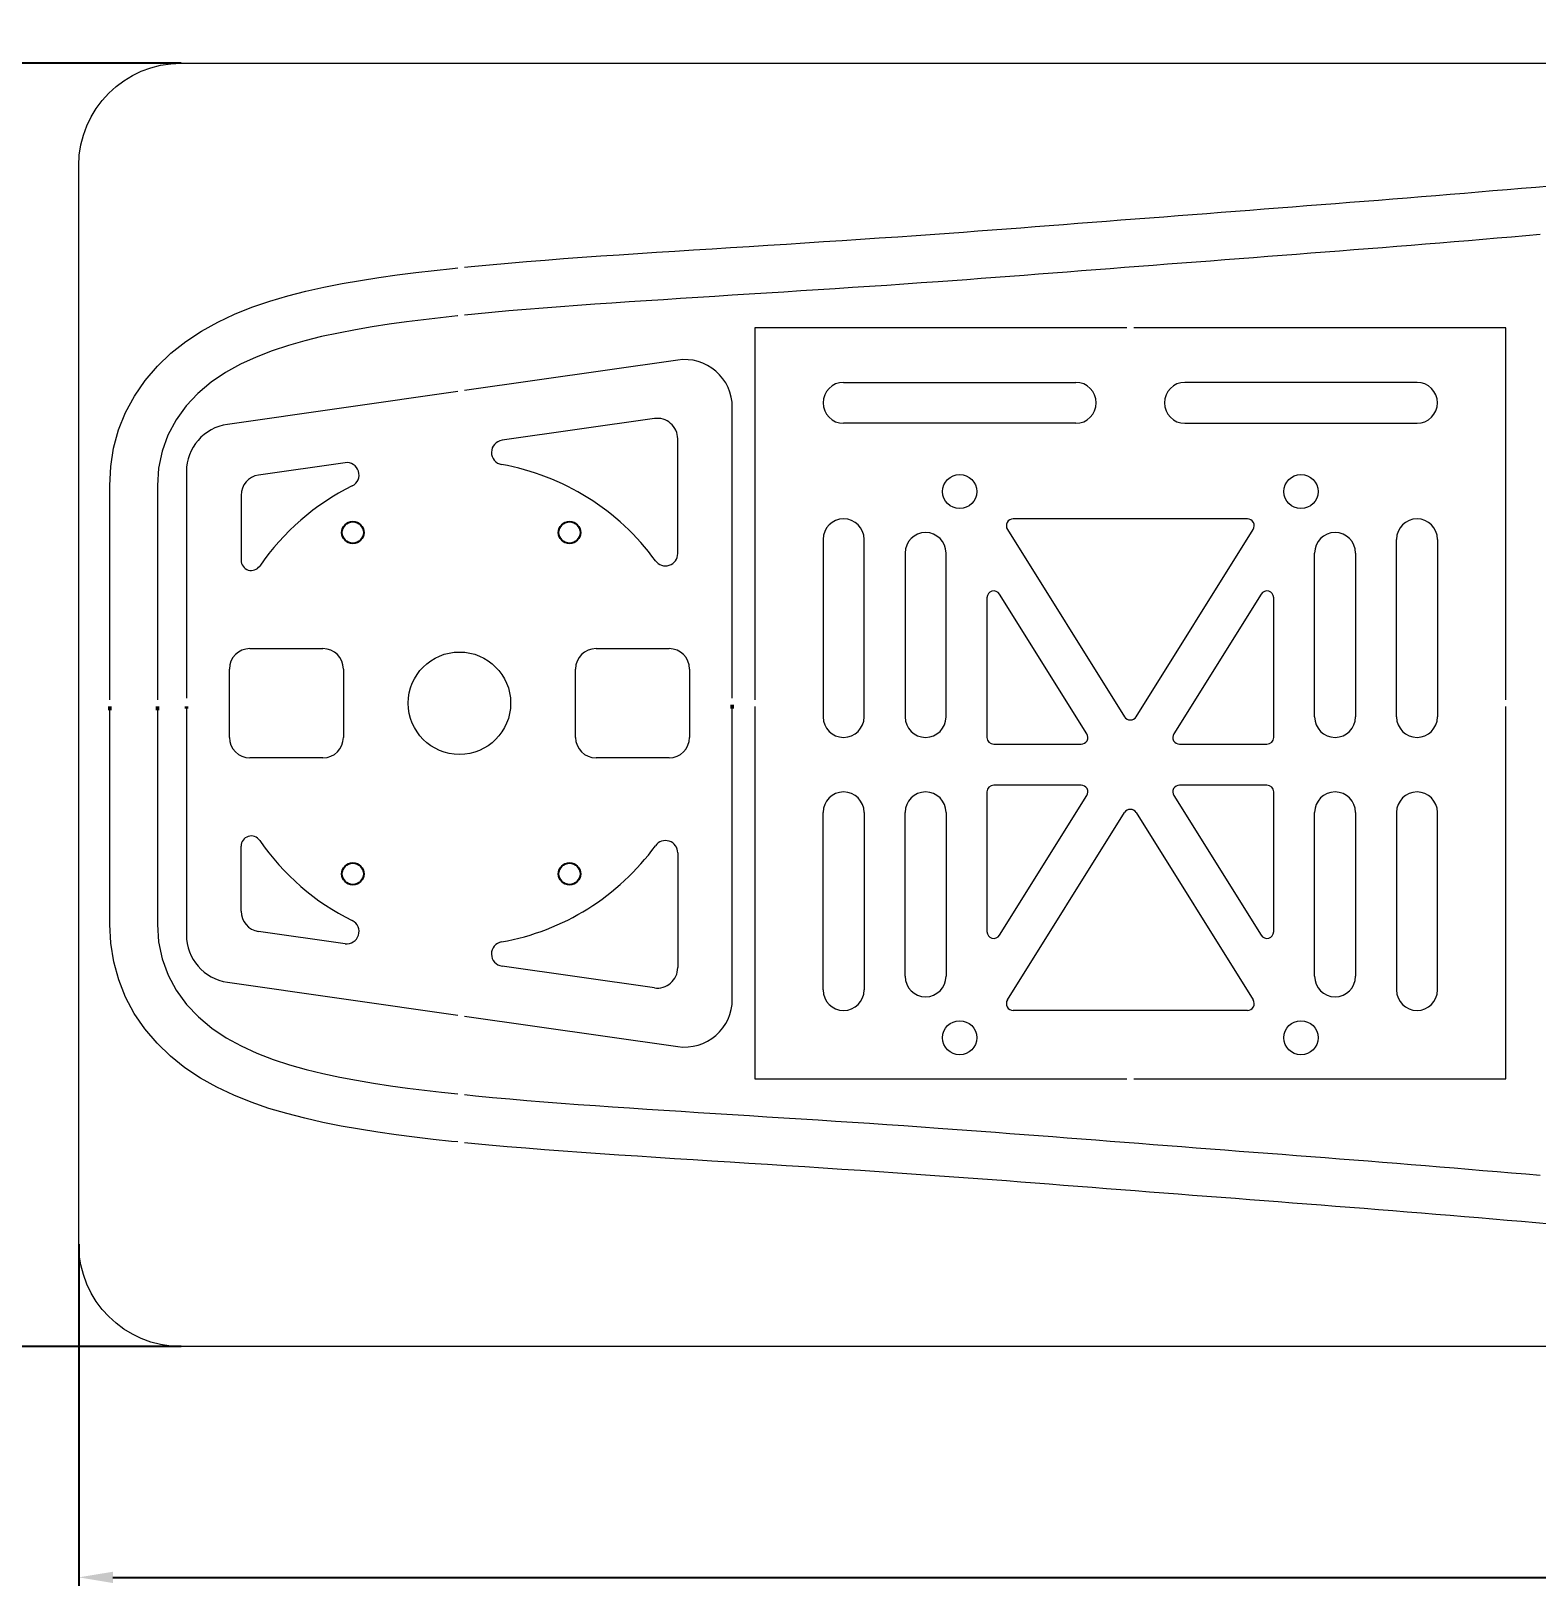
# Model space of a CAD drawing. Header units: millimetres. Extents: x 1774 to 2472, y 1292 to 1762.
# Drawn here: x 2015.5 to 2236.1, y 1327.2 to 1554.9 of the extents above; entities that cross this region are included whole.
import ezdxf

# ---------------------------------------------------------------- set-up
doc = ezdxf.new("R2010")
doc.units = ezdxf.units.MM
doc.layers.add('13', color=7, linetype='Continuous', true_color=0xffffff)
doc.layers.add('2', color=7, linetype='Continuous', true_color=0xffffff)
doc.layers.add('1粗实线', color=255, linetype='Continuous', lineweight=50)
doc.layers.add('6标注层', color=3, linetype='Continuous', lineweight=25)
doc.styles.get("Standard").update_dxf_attribs({"font": 'txt', "bigfont": 'gbcbig.shx'})
doc.dimstyles.new('ISO-25', dxfattribs={"dimtxt": 2.5, "dimasz": 2.5, "dimexe": 1.25, "dimexo": 0, "dimtad": 1, "dimtoh": 1, "dimdsep": 46, "dimtxsty": 'Standard', "dimcen": 2.5, "dimadec": 0, "dimazin": 0, "dimtfac": 1, "dimtmove": 0, "dimatfit": 3, "dimfxl": 1, "dimarcsym": 0})

# ---------------------------------------------------------------- blocks, each defined once
blk = doc.blocks.new('*D7')
at = {"layer": '6标注层', "color": 0, "lineweight": -2}
for p, q in [((2037.5, 1550.21), (1994.55, 1550.21)), ((1995.8, 1545.21), (1995.8, 1367.21)), ((2037.5, 1362.21), (1994.55, 1362.21))]:
    blk.add_line(p, q, dxfattribs=at)
at = {"layer": '6标注层', "color": 0}
for points in [[(1994.97, 1545.21), (1996.63, 1545.21), (1995.8, 1550.21)], [(1994.97, 1367.21), (1996.63, 1367.21), (1995.8, 1362.21)]]:
    blk.add_solid(points, dxfattribs=at)
at = {"layer": 'Defpoints', "color": 0}
for p in [(2037.5, 1550.21), (1995.8, 1362.21), (2037.5, 1362.21)]:
    blk.add_point(p, dxfattribs=at)
at = {"layer": '6标注层', "color": 0, "insert": (1992.68, 1456.21), "char_height": 5, "attachment_point": 5, "rotation": 90}
blk.add_mtext('188', dxfattribs=at)
blk = doc.blocks.new('*D8')
at = {"layer": '6标注层', "color": 0, "lineweight": -2}
for p, q in [((2168.04, 1728.45), (2168.04, 1756.65)), ((2463.04, 1735.76), (2463.04, 1756.65)), ((2173.04, 1755.4), (2458.04, 1755.4)), ((2022.5, 1377.21), (2022.5, 1327.16)), ((2472.5, 1377.21), (2472.5, 1327.16)), ((2027.5, 1328.41), (2467.5, 1328.41))]:
    blk.add_line(p, q, dxfattribs=at)
at = {"layer": '6标注层', "color": 0}
for points in [[(2173.04, 1756.23), (2173.04, 1754.56), (2168.04, 1755.4)], [(2458.04, 1756.23), (2458.04, 1754.56), (2463.04, 1755.4)], [(2027.5, 1329.24), (2027.5, 1327.58), (2022.5, 1328.41)], [(2467.5, 1329.24), (2467.5, 1327.58), (2472.5, 1328.41)]]:
    blk.add_solid(points, dxfattribs=at)
at = {"layer": 'Defpoints', "color": 0}
for p in [(2463.04, 1755.4), (2463.04, 1735.76), (2168.04, 1728.45), (2022.5, 1377.21), (2472.5, 1377.21), (2472.5, 1328.41)]:
    blk.add_point(p, dxfattribs=at)
at = {"layer": '6标注层', "color": 0, "char_height": 5, "attachment_point": 5}
for s, insert in [('295', (2315.54, 1758.52)), ('450', (2247.5, 1331.54))]:
    blk.add_mtext(s, dxfattribs=dict(at, insert=insert))

msp = doc.modelspace()

# ---------------------------------------------------------------- linework, layer by layer
for centre in [(2062.649, 1481.459), (2094.395, 1481.459), (2062.649, 1431.459), (2094.395, 1431.459)]:
    msp.add_circle(centre, 1.6)
at = {"layer": '13', "lineweight": 18}
for p, q in [((2047.557, 1464.459), (2058.261, 1464.459)), ((2098.276, 1464.459), (2108.98, 1464.459)), ((2044.557, 1451.459), (2044.557, 1461.459)), ((2061.261, 1461.459), (2061.261, 1451.459)), ((2095.276, 1451.459), (2095.276, 1461.459)), ((2111.98, 1461.459), (2111.98, 1451.459)), ((2058.261, 1448.459), (2047.557, 1448.459)), ((2108.98, 1448.459), (2098.276, 1448.459))]:
    msp.add_line(p, q, dxfattribs=at)
for centre, start, end in [((2047.557, 1461.459), 90, 180), ((2058.261, 1461.459), 0, 90), ((2098.276, 1461.459), 90, 180), ((2108.98, 1461.459), 0, 90), ((2047.557, 1451.459), 180, 270), ((2058.261, 1451.459), 270, 0), ((2098.276, 1451.459), 180, 270), ((2108.98, 1451.459), 270, 0)]:
    msp.add_arc(centre, 3, start, end, dxfattribs=at)
at = {"layer": '1粗实线', "lineweight": 18}
for p, q in [((2217.101, 1530.498), (2219.197, 1530.668)), ((2219.197, 1530.668), (2221.293, 1530.839)), ((2221.293, 1530.839), (2223.389, 1531.012)), ((2223.389, 1531.012), (2225.485, 1531.187)), ((2225.485, 1531.187), (2227.58, 1531.363)), ((2227.58, 1531.363), (2229.676, 1531.541)), ((2229.676, 1531.541), (2231.771, 1531.719)), ((2231.771, 1531.719), (2233.866, 1531.897)), ((2233.866, 1531.897), (2235.962, 1532.074)), ((2235.962, 1532.074), (2238.057, 1532.252)), ((2187.748, 1528.214), (2189.845, 1528.375)), ((2189.845, 1528.375), (2191.942, 1528.536)), ((2191.942, 1528.536), (2194.039, 1528.697)), ((2194.039, 1528.697), (2196.136, 1528.858)), ((2196.136, 1528.858), (2198.232, 1529.02)), ((2198.232, 1529.02), (2200.329, 1529.181)), ((2200.329, 1529.181), (2202.426, 1529.343)), ((2202.426, 1529.343), (2204.523, 1529.505)), ((2204.523, 1529.505), (2206.619, 1529.668)), ((2206.619, 1529.668), (2208.716, 1529.832)), ((2208.716, 1529.832), (2210.812, 1529.996)), ((2210.812, 1529.996), (2212.909, 1530.162)), ((2212.909, 1530.162), (2215.005, 1530.329)), ((2215.005, 1530.329), (2217.101, 1530.498)), ((2156.297, 1525.793), (2158.394, 1525.951)), ((2158.394, 1525.951), (2160.491, 1526.111)), ((2160.491, 1526.111), (2162.588, 1526.272)), ((2162.588, 1526.272), (2164.684, 1526.433)), ((2164.684, 1526.433), (2166.781, 1526.595)), ((2166.781, 1526.595), (2168.878, 1526.757)), ((2168.878, 1526.757), (2170.975, 1526.92)), ((2170.975, 1526.92), (2173.071, 1527.082)), ((2173.071, 1527.082), (2175.168, 1527.244)), ((2175.168, 1527.244), (2177.265, 1527.406)), ((2177.265, 1527.406), (2179.361, 1527.568)), ((2179.361, 1527.568), (2181.458, 1527.73)), ((2181.458, 1527.73), (2183.555, 1527.891)), ((2183.555, 1527.891), (2185.652, 1528.052)), ((2185.652, 1528.052), (2187.748, 1528.214)), ((2123.437, 1523.555), (2126.157, 1523.727)), ((2126.157, 1523.727), (2128.876, 1523.9)), ((2128.876, 1523.9), (2131.595, 1524.075)), ((2131.595, 1524.075), (2134.315, 1524.251)), ((2134.315, 1524.251), (2137.034, 1524.43)), ((2137.034, 1524.43), (2139.752, 1524.612)), ((2139.752, 1524.612), (2142.471, 1524.797)), ((2142.471, 1524.797), (2145.189, 1524.985)), ((2145.189, 1524.985), (2147.908, 1525.176)), ((2147.908, 1525.176), (2150.005, 1525.327)), ((2150.005, 1525.327), (2152.103, 1525.48)), ((2152.103, 1525.48), (2154.2, 1525.635)), ((2154.2, 1525.635), (2156.297, 1525.793)), ((2219.804, 1523.694), (2217.704, 1523.524)), ((2221.903, 1523.866), (2219.804, 1523.694)), ((2224.002, 1524.039), (2221.903, 1523.866)), ((2226.101, 1524.214), (2224.002, 1524.039)), ((2228.2, 1524.391), (2226.101, 1524.214)), ((2230.298, 1524.569), (2228.2, 1524.391)), ((2232.397, 1524.747), (2230.298, 1524.569)), ((2234.496, 1524.925), (2232.397, 1524.747)), ((2236.594, 1525.103), (2234.496, 1524.925)), ((2090.813, 1521.376), (2093.529, 1521.583)), ((2093.529, 1521.583), (2096.246, 1521.781)), ((2096.246, 1521.781), (2098.964, 1521.974)), ((2098.964, 1521.974), (2101.682, 1522.161)), ((2101.682, 1522.161), (2104.401, 1522.343)), ((2104.401, 1522.343), (2107.12, 1522.521)), ((2107.12, 1522.521), (2109.84, 1522.696)), ((2109.84, 1522.696), (2112.559, 1522.869)), ((2112.559, 1522.869), (2115.279, 1523.041)), ((2115.279, 1523.041), (2117.998, 1523.213)), ((2117.998, 1523.213), (2120.718, 1523.384)), ((2120.718, 1523.384), (2123.437, 1523.555)), ((2190.407, 1521.397), (2188.307, 1521.236)), ((2192.507, 1521.559), (2190.407, 1521.397)), ((2194.607, 1521.72), (2192.507, 1521.559)), ((2196.707, 1521.881), (2194.607, 1521.72)), ((2198.807, 1522.043), (2196.707, 1521.881)), ((2200.907, 1522.205), (2198.807, 1522.043)), ((2203.007, 1522.367), (2200.907, 1522.205)), ((2205.106, 1522.529), (2203.007, 1522.367)), ((2207.206, 1522.693), (2205.106, 1522.529)), ((2209.306, 1522.856), (2207.206, 1522.693)), ((2211.406, 1523.021), (2209.306, 1522.856)), ((2213.505, 1523.187), (2211.406, 1523.021)), ((2215.605, 1523.355), (2213.505, 1523.187)), ((2217.704, 1523.524), (2215.605, 1523.355)), ((2066.463, 1518.819), (2069.156, 1519.201)), ((2069.156, 1519.201), (2071.853, 1519.549)), ((2071.853, 1519.549), (2074.554, 1519.868)), ((2074.554, 1519.868), (2077.258, 1520.162)), ((2077.258, 1520.162), (2078.019, 1520.239)), ((2079.019, 1520.34), (2079.965, 1520.436)), ((2079.965, 1520.436), (2082.674, 1520.692)), ((2082.674, 1520.692), (2085.386, 1520.932)), ((2085.386, 1520.932), (2088.099, 1521.159)), ((2088.099, 1521.159), (2090.813, 1521.376)), ((2161.007, 1519.13), (2158.907, 1518.97)), ((2163.107, 1519.291), (2161.007, 1519.13)), ((2165.207, 1519.453), (2163.107, 1519.291)), ((2167.307, 1519.615), (2165.207, 1519.453)), ((2169.407, 1519.777), (2167.307, 1519.615)), ((2171.507, 1519.94), (2169.407, 1519.777)), ((2173.607, 1520.103), (2171.507, 1519.94)), ((2175.707, 1520.265), (2173.607, 1520.103)), ((2177.807, 1520.427), (2175.707, 1520.265)), ((2179.907, 1520.589), (2177.807, 1520.427)), ((2182.007, 1520.751), (2179.907, 1520.589)), ((2184.107, 1520.913), (2182.007, 1520.751)), ((2186.207, 1521.074), (2184.107, 1520.913)), ((2188.307, 1521.236), (2186.207, 1521.074)), ((2055.759, 1516.804), (2058.423, 1517.401)), ((2058.423, 1517.401), (2061.096, 1517.927)), ((2061.096, 1517.927), (2063.776, 1518.397)), ((2063.776, 1518.397), (2066.463, 1518.819)), ((2128.281, 1516.848), (2125.766, 1516.688)), ((2130.797, 1517.009), (2128.281, 1516.848)), ((2133.313, 1517.171), (2130.797, 1517.009)), ((2135.829, 1517.336), (2133.313, 1517.171)), ((2138.344, 1517.502), (2135.829, 1517.336)), ((2140.86, 1517.671), (2138.344, 1517.502)), ((2143.375, 1517.842), (2140.86, 1517.671)), ((2145.89, 1518.017), (2143.375, 1517.842)), ((2148.405, 1518.194), (2145.89, 1518.017)), ((2150.506, 1518.345), (2148.405, 1518.194)), ((2152.606, 1518.498), (2150.506, 1518.345)), ((2154.707, 1518.654), (2152.606, 1518.498)), ((2156.807, 1518.811), (2154.707, 1518.654)), ((2158.907, 1518.97), (2156.807, 1518.811)), ((2047.87, 1514.455), (2050.468, 1515.346)), ((2050.468, 1515.346), (2053.106, 1516.125)), ((2053.106, 1516.125), (2055.759, 1516.804)), ((2095.578, 1514.715), (2093.064, 1514.529)), ((2098.092, 1514.896), (2095.578, 1514.715)), ((2100.607, 1515.071), (2098.092, 1514.896)), ((2103.122, 1515.242), (2100.607, 1515.071)), ((2105.638, 1515.409), (2103.122, 1515.242)), ((2108.153, 1515.573), (2105.638, 1515.409)), ((2110.669, 1515.735), (2108.153, 1515.573)), ((2113.185, 1515.895), (2110.669, 1515.735)), ((2115.701, 1516.054), (2113.185, 1515.895)), ((2118.217, 1516.212), (2115.701, 1516.054)), ((2120.733, 1516.371), (2118.217, 1516.212)), ((2123.249, 1516.529), (2120.733, 1516.371)), ((2125.766, 1516.688), (2123.249, 1516.529)), ((2042.858, 1512.275), (2045.33, 1513.438)), ((2045.33, 1513.438), (2047.87, 1514.455)), ((2070.49, 1512.317), (2067.994, 1511.969)), ((2072.989, 1512.636), (2070.49, 1512.317)), ((2075.491, 1512.929), (2072.989, 1512.636)), ((2077.997, 1513.201), (2075.491, 1512.929)), ((2078.019, 1513.203), (2077.997, 1513.201)), ((2080.504, 1513.455), (2079.019, 1513.305)), ((2083.014, 1513.693), (2080.504, 1513.455)), ((2085.525, 1513.918), (2083.014, 1513.693)), ((2088.038, 1514.131), (2085.525, 1513.918)), ((2090.55, 1514.334), (2088.038, 1514.131)), ((2093.064, 1514.529), (2090.55, 1514.334)), ((2038.16, 1509.425), (2040.463, 1510.945)), ((2040.463, 1510.945), (2042.858, 1512.275)), ((2058.075, 1510.158), (2055.633, 1509.556)), ((2060.539, 1510.689), (2058.075, 1510.158)), ((2063.018, 1511.162), (2060.539, 1510.689)), ((2065.503, 1511.587), (2063.018, 1511.162)), ((2067.994, 1511.969), (2065.503, 1511.587)), ((2036, 1507.716), (2038.16, 1509.425)), ((2050.827, 1508.082), (2048.475, 1507.17)), ((2053.215, 1508.87), (2050.827, 1508.082)), ((2055.633, 1509.556), (2053.215, 1508.87)), ((2032.22, 1503.722), (2034.015, 1505.82)), ((2034.015, 1505.82), (2036, 1507.716)), ((2046.178, 1506.11), (2043.976, 1504.889)), ((2048.475, 1507.17), (2046.178, 1506.11)), ((2110.254, 1506.733), (2079.018, 1502.271)), ((2030.662, 1501.454), (2032.22, 1503.722)), ((2041.89, 1503.479), (2039.948, 1501.852)), ((2043.976, 1504.889), (2041.89, 1503.479)), ((2029.367, 1499.042), (2030.662, 1501.454)), ((2039.948, 1501.852), (2038.223, 1500.021)), ((2078.019, 1502.128), (2044.278, 1497.308)), ((2028.34, 1496.482), (2029.367, 1499.042)), ((2038.223, 1500.021), (2036.743, 1497.98)), ((2118.244, 1457.199), (2118.244, 1499.803)), ((2027.607, 1493.828), (2028.34, 1496.482)), ((2036.743, 1497.98), (2035.558, 1495.747)), ((2035.558, 1495.747), (2034.708, 1493.389)), ((2027.176, 1491.125), (2027.607, 1493.828)), ((2034.708, 1493.389), (2034.198, 1490.908)), ((2027.042, 1488.372), (2027.176, 1491.125)), ((2034.198, 1490.908), (2034.042, 1488.372)), ((2038.268, 1490.378), (2038.268, 1457.199)), ((2027.042, 1456.962), (2027.042, 1488.372)), ((2027.042, 1464.269), (2027.042, 1488.372)), ((2034.042, 1488.372), (2034.042, 1456.962)), ((2027.042, 1424.053), (2027.042, 1455.462)), ((2034.042, 1455.462), (2034.042, 1424.052)), ((2038.268, 1455.699), (2038.268, 1422.52)), ((2118.244, 1413.095), (2118.244, 1455.699)), ((2027.176, 1421.3), (2027.042, 1424.053)), ((2034.042, 1424.052), (2034.198, 1421.515)), ((2027.611, 1418.58), (2027.176, 1421.3)), ((2034.198, 1421.515), (2034.708, 1419.036)), ((2034.708, 1419.036), (2035.576, 1416.637)), ((2028.343, 1415.935), (2027.611, 1418.58)), ((2035.576, 1416.637), (2036.768, 1414.406)), ((2029.353, 1413.412), (2028.343, 1415.935)), ((2036.768, 1414.406), (2038.269, 1412.348)), ((2044.278, 1415.591), (2078.019, 1410.771)), ((2030.636, 1411.012), (2029.353, 1413.412)), ((2038.269, 1412.348), (2040.02, 1410.505)), ((2032.191, 1408.74), (2030.636, 1411.012)), ((2040.02, 1410.505), (2041.976, 1408.881)), ((2079.018, 1410.628), (2110.254, 1406.166)), ((2033.962, 1406.66), (2032.191, 1408.74)), ((2041.976, 1408.881), (2044.093, 1407.465)), ((2035.922, 1404.776), (2033.962, 1406.66)), ((2044.093, 1407.465), (2046.309, 1406.249)), ((2046.309, 1406.249), (2048.606, 1405.2)), ((2038.058, 1403.074), (2035.922, 1404.776)), ((2040.348, 1401.55), (2038.058, 1403.074)), ((2048.606, 1405.2), (2050.97, 1404.292)), ((2050.97, 1404.292), (2053.386, 1403.503)), ((2053.386, 1403.503), (2055.821, 1402.819)), ((2042.738, 1400.211), (2040.348, 1401.55)), ((2055.821, 1402.819), (2058.269, 1402.222)), ((2058.269, 1402.222), (2060.729, 1401.697)), ((2060.729, 1401.697), (2063.197, 1401.23)), ((2063.197, 1401.23), (2065.673, 1400.811)), ((2065.673, 1400.811), (2068.154, 1400.432)), ((2045.21, 1399.039), (2042.738, 1400.211)), ((2047.755, 1398.012), (2045.21, 1399.039)), ((2068.154, 1400.432), (2070.641, 1400.088)), ((2070.641, 1400.088), (2073.132, 1399.771)), ((2073.132, 1399.771), (2075.627, 1399.48)), ((2075.627, 1399.48), (2078.019, 1399.221)), ((2079.019, 1399.12), (2080.626, 1398.958)), ((2080.626, 1398.958), (2083.129, 1398.721)), ((2083.129, 1398.721), (2085.635, 1398.497)), ((2085.635, 1398.497), (2088.142, 1398.285)), ((2050.351, 1397.116), (2047.755, 1398.012)), ((2052.97, 1396.337), (2050.351, 1397.116)), ((2055.608, 1395.656), (2052.97, 1396.337)), ((2088.142, 1398.285), (2090.65, 1398.083)), ((2090.65, 1398.083), (2093.159, 1397.889)), ((2093.159, 1397.889), (2095.669, 1397.703)), ((2095.669, 1397.703), (2098.179, 1397.523)), ((2098.179, 1397.523), (2100.69, 1397.348)), ((2100.69, 1397.348), (2103.201, 1397.177)), ((2103.201, 1397.177), (2105.712, 1397.011)), ((2105.712, 1397.011), (2108.223, 1396.847)), ((2108.223, 1396.847), (2110.735, 1396.685)), ((2110.735, 1396.685), (2113.246, 1396.526)), ((2113.246, 1396.526), (2115.758, 1396.367)), ((2115.758, 1396.367), (2118.27, 1396.209)), ((2118.27, 1396.209), (2120.782, 1396.051)), ((2058.263, 1395.057), (2055.608, 1395.656)), ((2060.931, 1394.528), (2058.263, 1395.057)), ((2063.611, 1394.055), (2060.931, 1394.528)), ((2066.3, 1393.63), (2063.611, 1394.055)), ((2120.782, 1396.051), (2123.293, 1395.893)), ((2123.293, 1395.893), (2125.805, 1395.734)), ((2125.805, 1395.734), (2128.316, 1395.575)), ((2128.316, 1395.575), (2130.828, 1395.414)), ((2130.828, 1395.414), (2133.339, 1395.252)), ((2133.339, 1395.252), (2135.851, 1395.088)), ((2135.851, 1395.088), (2138.362, 1394.921)), ((2138.362, 1394.921), (2140.873, 1394.753)), ((2140.873, 1394.753), (2143.384, 1394.582)), ((2143.384, 1394.582), (2145.894, 1394.408)), ((2145.894, 1394.408), (2148.405, 1394.231)), ((2148.405, 1394.231), (2150.506, 1394.08)), ((2150.506, 1394.08), (2152.606, 1393.926)), ((2152.606, 1393.926), (2154.707, 1393.771)), ((2068.997, 1393.245), (2066.3, 1393.63)), ((2071.701, 1392.895), (2068.997, 1393.245)), ((2074.41, 1392.573), (2071.701, 1392.895)), ((2077.124, 1392.276), (2074.41, 1392.573)), ((2078.019, 1392.186), (2077.124, 1392.276)), ((2082.558, 1391.744), (2079.019, 1392.079)), ((2079.84, 1392.001), (2079.819, 1392.003)), ((2085.276, 1391.502), (2082.558, 1391.744)), ((2154.707, 1393.771), (2156.807, 1393.613)), ((2156.807, 1393.613), (2158.907, 1393.455)), ((2158.907, 1393.455), (2161.007, 1393.295)), ((2161.007, 1393.295), (2163.107, 1393.134)), ((2163.107, 1393.134), (2165.207, 1392.972)), ((2165.207, 1392.972), (2167.307, 1392.81)), ((2167.307, 1392.81), (2169.407, 1392.647)), ((2169.407, 1392.647), (2171.507, 1392.485)), ((2171.507, 1392.485), (2173.607, 1392.322)), ((2173.607, 1392.322), (2175.707, 1392.159)), ((2175.707, 1392.159), (2177.807, 1391.997)), ((2177.807, 1391.997), (2179.907, 1391.835)), ((2179.907, 1391.835), (2182.007, 1391.673)), ((2182.007, 1391.673), (2184.107, 1391.512)), ((2087.996, 1391.274), (2085.276, 1391.502)), ((2090.716, 1391.056), (2087.996, 1391.274)), ((2093.438, 1390.849), (2090.716, 1391.056)), ((2096.16, 1390.649), (2093.438, 1390.849)), ((2098.882, 1390.457), (2096.16, 1390.649)), ((2101.605, 1390.269), (2098.882, 1390.457)), ((2104.328, 1390.087), (2101.605, 1390.269)), ((2107.052, 1389.908), (2104.328, 1390.087)), ((2109.776, 1389.733), (2107.052, 1389.908)), ((2112.5, 1389.559), (2109.776, 1389.733)), ((2115.224, 1389.387), (2112.5, 1389.559)), ((2117.948, 1389.215), (2115.224, 1389.387)), ((2184.107, 1391.512), (2186.207, 1391.35)), ((2186.207, 1391.35), (2188.307, 1391.189)), ((2188.307, 1391.189), (2190.407, 1391.027)), ((2190.407, 1391.027), (2192.507, 1390.866)), ((2192.507, 1390.866), (2194.607, 1390.705)), ((2194.607, 1390.705), (2196.707, 1390.543)), ((2196.707, 1390.543), (2198.807, 1390.382)), ((2198.807, 1390.382), (2200.907, 1390.22)), ((2200.907, 1390.22), (2203.007, 1390.058)), ((2203.007, 1390.058), (2205.107, 1389.895)), ((2205.107, 1389.895), (2207.207, 1389.732)), ((2207.207, 1389.732), (2209.306, 1389.568)), ((2209.306, 1389.568), (2211.406, 1389.403)), ((2211.406, 1389.403), (2213.506, 1389.237)), ((2120.672, 1389.044), (2117.948, 1389.215)), ((2123.396, 1388.872), (2120.672, 1389.044)), ((2126.12, 1388.7), (2123.396, 1388.872)), ((2128.844, 1388.527), (2126.12, 1388.7)), ((2131.568, 1388.352), (2128.844, 1388.527)), ((2134.292, 1388.175), (2131.568, 1388.352)), ((2137.015, 1387.995), (2134.292, 1388.175)), ((2139.739, 1387.813), (2137.015, 1387.995)), ((2142.462, 1387.628), (2139.739, 1387.813)), ((2145.185, 1387.44), (2142.462, 1387.628)), ((2147.908, 1387.248), (2145.185, 1387.44)), ((2150.005, 1387.098), (2147.908, 1387.248)), ((2152.103, 1386.944), (2150.005, 1387.098)), ((2213.506, 1389.237), (2215.605, 1389.07)), ((2215.605, 1389.07), (2217.705, 1388.901)), ((2217.705, 1388.901), (2219.804, 1388.731)), ((2219.804, 1388.731), (2221.903, 1388.559)), ((2221.903, 1388.559), (2224.002, 1388.386)), ((2224.002, 1388.386), (2226.101, 1388.211)), ((2226.101, 1388.211), (2228.2, 1388.034)), ((2228.2, 1388.034), (2230.298, 1387.856)), ((2230.298, 1387.856), (2232.397, 1387.678)), ((2232.397, 1387.678), (2234.496, 1387.5)), ((2234.496, 1387.5), (2236.594, 1387.322)), ((2154.2, 1386.789), (2152.103, 1386.944)), ((2156.297, 1386.632), (2154.2, 1386.789)), ((2158.394, 1386.473), (2156.297, 1386.632)), ((2160.491, 1386.314), (2158.394, 1386.473)), ((2162.588, 1386.153), (2160.491, 1386.314)), ((2164.684, 1385.991), (2162.588, 1386.153)), ((2166.781, 1385.83), (2164.684, 1385.991)), ((2168.878, 1385.667), (2166.781, 1385.83)), ((2170.974, 1385.505), (2168.878, 1385.667)), ((2173.071, 1385.342), (2170.974, 1385.505)), ((2175.168, 1385.18), (2173.071, 1385.342)), ((2177.264, 1385.018), (2175.168, 1385.18)), ((2179.361, 1384.856), (2177.264, 1385.018)), ((2181.458, 1384.695), (2179.361, 1384.856)), ((2183.555, 1384.534), (2181.458, 1384.695)), ((2185.651, 1384.372), (2183.555, 1384.534)), ((2187.748, 1384.211), (2185.651, 1384.372)), ((2189.845, 1384.05), (2187.748, 1384.211)), ((2191.942, 1383.889), (2189.845, 1384.05)), ((2194.039, 1383.728), (2191.942, 1383.889)), ((2196.135, 1383.566), (2194.039, 1383.728)), ((2198.232, 1383.405), (2196.135, 1383.566)), ((2200.329, 1383.244), (2198.232, 1383.405)), ((2202.426, 1383.082), (2200.329, 1383.244)), ((2204.522, 1382.92), (2202.426, 1383.082)), ((2206.619, 1382.757), (2204.522, 1382.92)), ((2208.716, 1382.593), (2206.619, 1382.757)), ((2210.812, 1382.428), (2208.716, 1382.593)), ((2212.908, 1382.263), (2210.812, 1382.428)), ((2215.005, 1382.096), (2212.908, 1382.263)), ((2217.101, 1381.927), (2215.005, 1382.096)), ((2219.197, 1381.757), (2217.101, 1381.927)), ((2221.293, 1381.586), (2219.197, 1381.757)), ((2223.389, 1381.412), (2221.293, 1381.586)), ((2225.484, 1381.238), (2223.389, 1381.412)), ((2227.58, 1381.061), (2225.484, 1381.238)), ((2229.675, 1380.884), (2227.58, 1381.061)), ((2231.771, 1380.706), (2229.675, 1380.884)), ((2233.866, 1380.528), (2231.771, 1380.706)), ((2235.962, 1380.351), (2233.866, 1380.528)), ((2238.057, 1380.173), (2235.962, 1380.351))]:
    msp.add_line(p, q, dxfattribs=at)
at = {"layer": '1粗实线'}
for p, q in [((2027.042, 1455.462), (2027.042, 1455.962)), ((2034.042, 1455.462), (2034.042, 1455.962)), ((2038.268, 1455.699), (2038.268, 1455.959)), ((2118.244, 1455.699), (2118.244, 1456.199))]:
    msp.add_line(p, q, dxfattribs=at)
at = {"layer": '1粗实线', "lineweight": 18}
msp.add_lwpolyline([(2022.497, 1377.214), (2022.497, 1535.211, -0.4142126), (2037.497, 1550.211), (2457.497, 1550.212, -0.4142145), (2472.497, 1535.212), (2472.497, 1377.213, -0.4142145), (2457.497, 1362.213), (2037.497, 1362.214, -0.4142126)], format="xyb", close=True, dxfattribs=at)
msp.add_circle((2078.268, 1456.459), 7.5, dxfattribs=at)
for centre, start, end in [((2111.244, 1499.803), 0, 98.1301), ((2045.268, 1490.378), 98.1301, 180), ((2045.268, 1422.52), 180, 261.8699), ((2111.244, 1413.095), 261.8699, 0)]:
    msp.add_arc(centre, 7, start, end, dxfattribs=at)
at = {"layer": '2', "lineweight": 18}
for p, q in [((2134.55, 1503.459), (2168.55, 1503.459)), ((2218.55, 1503.459), (2184.55, 1503.459)), ((2168.55, 1497.459), (2134.55, 1497.459)), ((2184.55, 1497.459), (2218.55, 1497.459)), ((2193.708, 1483.459), (2159.392, 1483.459)), ((2131.55, 1480.459), (2131.55, 1454.459)), ((2137.55, 1454.459), (2137.55, 1480.459)), ((2158.544, 1481.929), (2175.702, 1454.477)), ((2177.398, 1454.477), (2194.556, 1481.929)), ((2215.55, 1454.459), (2215.55, 1480.459)), ((2221.55, 1480.459), (2221.55, 1454.459)), ((2143.55, 1478.459), (2143.55, 1454.459)), ((2149.55, 1454.459), (2149.55, 1478.459)), ((2203.55, 1454.459), (2203.55, 1478.459)), ((2209.55, 1478.459), (2209.55, 1454.459)), ((2155.55, 1471.912), (2155.55, 1451.459)), ((2170.181, 1451.989), (2157.398, 1472.442)), ((2195.702, 1472.442), (2182.919, 1451.989)), ((2197.55, 1451.459), (2197.55, 1471.912)), ((2156.55, 1450.459), (2169.333, 1450.459)), ((2183.767, 1450.459), (2196.55, 1450.459)), ((2169.333, 1444.459), (2156.55, 1444.459)), ((2196.55, 1444.459), (2183.767, 1444.459)), ((2155.55, 1443.459), (2155.55, 1423.007)), ((2157.398, 1422.477), (2170.181, 1442.929)), ((2182.919, 1442.929), (2195.702, 1422.477)), ((2197.55, 1423.007), (2197.55, 1443.459)), ((2131.55, 1414.459), (2131.55, 1440.459)), ((2137.55, 1440.459), (2137.55, 1414.459)), ((2143.55, 1416.459), (2143.55, 1440.459)), ((2149.55, 1440.459), (2149.55, 1416.459)), ((2158.544, 1412.989), (2175.702, 1440.442)), ((2177.398, 1440.442), (2194.556, 1412.989)), ((2203.55, 1416.459), (2203.55, 1440.459)), ((2209.55, 1440.459), (2209.55, 1416.459)), ((2215.55, 1440.459), (2215.55, 1414.459)), ((2221.55, 1414.459), (2221.55, 1440.459)), ((2193.708, 1411.459), (2159.392, 1411.459))]:
    msp.add_line(p, q, dxfattribs=at)
at = {"layer": '2', "linetype": 'Continuous', "lineweight": 18}
for p, q in [((2106.82, 1498.161), (2084.502, 1494.973)), ((2110.244, 1478.385), (2110.244, 1495.191)), ((2061.501, 1491.687), (2048.844, 1489.879)), ((2046.268, 1486.909), (2046.268, 1477.406)), ((2046.268, 1426.01), (2046.268, 1435.513)), ((2110.244, 1434.534), (2110.244, 1417.728)), ((2061.501, 1421.232), (2048.844, 1423.04)), ((2106.82, 1414.758), (2084.502, 1417.946))]:
    msp.add_line(p, q, dxfattribs=at)
at = {"layer": '2', "lineweight": 18}
for points in [[(2176.05, 1511.459), (2121.55, 1511.459), (2121.55, 1456.959)], [(2231.55, 1456.959), (2231.55, 1511.459), (2177.05, 1511.459)], [(2121.55, 1455.959), (2121.55, 1401.459), (2176.05, 1401.459)], [(2177.05, 1401.459), (2231.55, 1401.459), (2231.55, 1455.959)]]:
    msp.add_lwpolyline(points, dxfattribs=at)
for centre in [(2151.55, 1487.459), (2201.55, 1487.459), (2151.55, 1407.459), (2201.55, 1407.459)]:
    msp.add_circle(centre, 2.5, dxfattribs=at)
for centre, radius, start, end in [((2134.55, 1500.459), 3, 90, 270), ((2168.55, 1500.459), 3, 270, 90), ((2184.55, 1500.459), 3, 90, 270), ((2218.55, 1500.459), 3, 270, 90), ((2134.55, 1480.459), 3, 360, 180), ((2159.392, 1482.459), 1, 90, 212.00538), ((2193.708, 1482.459), 1, 327.99462, 90), ((2218.55, 1480.459), 3, 0, 180), ((2146.55, 1478.459), 3, 360, 180), ((2206.55, 1478.459), 3, 0, 180), ((2156.55, 1471.912), 1, 32.00538, 180), ((2196.55, 1471.912), 1, 0, 147.99462), ((2134.55, 1454.459), 3, 180, 0), ((2146.55, 1454.459), 3, 180, 0), ((2176.55, 1455.007), 1, 212.00538, 327.99462), ((2206.55, 1454.459), 3, 180, 0), ((2218.55, 1454.459), 3, 180, 0), ((2156.55, 1451.459), 1, 180, 270), ((2169.333, 1451.459), 1, 270, 32.00538), ((2183.767, 1451.459), 1, 147.99462, 270), ((2196.55, 1451.459), 1, 270, 0), ((2156.55, 1443.459), 1, 90, 180), ((2169.333, 1443.459), 1, 327.99462, 90), ((2183.767, 1443.459), 1, 90, 212.00538), ((2196.55, 1443.459), 1, 0, 90), ((2134.55, 1440.459), 3, 0, 180), ((2146.55, 1440.459), 3, 0, 180), ((2206.55, 1440.459), 3, 0, 180), ((2218.55, 1440.459), 3, 0, 180), ((2176.55, 1439.912), 1, 32.00538, 147.99462), ((2156.55, 1423.007), 1, 180, 327.99462), ((2196.55, 1423.007), 1, 212.00538, 0), ((2134.55, 1414.459), 3, 180, 0), ((2146.55, 1416.459), 3, 180, 0), ((2206.55, 1416.459), 3, 180, 0), ((2218.55, 1414.459), 3, 180, 0), ((2159.392, 1412.459), 1, 147.99462, 270), ((2193.708, 1412.459), 1, 270, 32.00538)]:
    msp.add_arc(centre, radius, start, end, dxfattribs=at)
at = {"layer": '2', "linetype": 'Continuous', "lineweight": 18}
for centre, radius, start, end in [((2107.244, 1495.191), 3, 0, 98.1301), ((2084.756, 1493.191), 1.8, 98.1301, 259.98341), ((2049.268, 1486.909), 3, 98.1301, 180), ((2061.755, 1489.905), 1.8, 296.27691, 98.1301), ((2078.268, 1456.459), 35.5, 36.00178, 79.98341), ((2078.268, 1456.459), 35.5, 116.27679, 145.52002), ((2108.444, 1478.385), 1.8, 216.00189, 0), ((2047.768, 1477.406), 1.5, 180, 325.5199), ((2047.768, 1435.513), 1.5, 34.4801, 180), ((2078.268, 1456.459), 35.5, 214.47998, 243.72321), ((2078.268, 1456.459), 35.5, 280.01659, 323.99822), ((2108.444, 1434.534), 1.8, 0, 143.99811), ((2049.268, 1426.01), 3, 180, 261.8699), ((2061.755, 1423.014), 1.8, 261.8699, 63.72309), ((2084.756, 1419.728), 1.8, 100.01659, 261.8699), ((2107.244, 1417.728), 3, 261.8699, 0)]:
    msp.add_arc(centre, radius, start, end, dxfattribs=at)

# ---------------------------------------------------------------- dimensions: what is measured, and where the dimension line sits
at = {"layer": '6标注层'}
for base, p1, p2, middle in [((2472.497, 1328.411), (2022.497, 1377.214), (2472.497, 1377.213), (2247.497, 1331.536)), ((2463.042, 1755.398), (2168.041, 1728.453), (2463.042, 1735.756), (2315.541, 1758.523))]:
    dim = msp.add_linear_dim(base=base, p1=p1, p2=p2, dimstyle='ISO-25', override={"dimtxt": 5, "dimasz": 5}, dxfattribs=at)
    dim.commit()
    dim.dimension.update_dxf_attribs({"geometry": '*D8', "text_midpoint": middle})
dim = msp.add_linear_dim(base=(1995.802, 1362.214), p1=(2037.497, 1550.211), p2=(2037.497, 1362.214), angle=90, dimstyle='ISO-25', override={"dimtxt": 5, "dimasz": 5}, dxfattribs=at)
dim.commit()
dim.dimension.update_dxf_attribs({"geometry": '*D7', "text_midpoint": (1992.677, 1456.212)})

doc.saveas('drawing.dxf')
